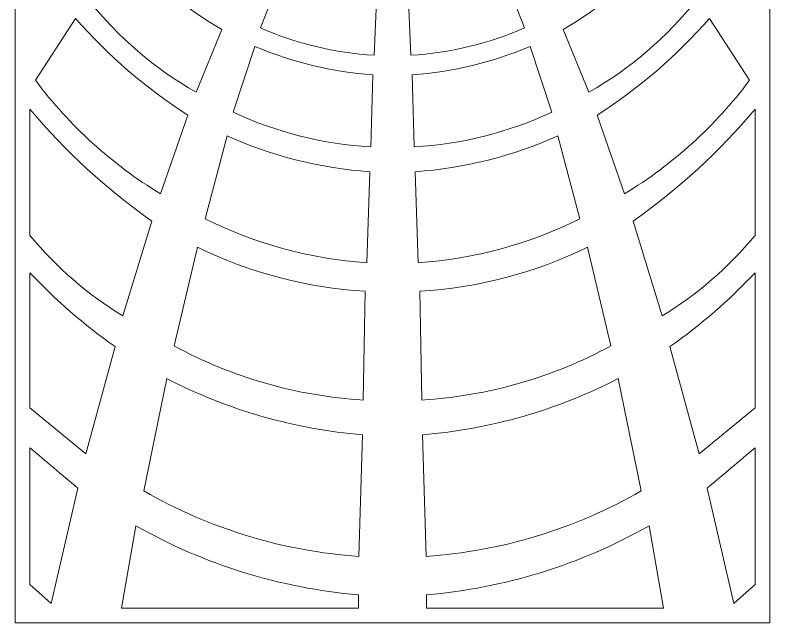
# Model space of a CAD drawing. Header units: centimetres. Extents: x -5.5 to 8.4, y -9.8 to 15.2.
# Drawn here: x -5.46 to 8.39, y -9.83 to 1.34 of the extents above; entities that cross this region are included whole.
import ezdxf

# ---------------------------------------------------------------- set-up
doc = ezdxf.new("R2010")
doc.units = ezdxf.units.CM
doc.header["$MEASUREMENT"] = 0
doc.layers.add('Plan 1', color=7, linetype='Continuous')

msp = doc.modelspace()

# ---------------------------------------------------------------- linework, layer by layer
at = {"layer": 'Plan 1', "color": 250, "lineweight": 9}
for points in [[(-5.4565, 15.15383), (-5.4565, 15.15383), (8.39454, 15.15383), (8.39454, 15.15383), (8.39454, 15.15383), (8.39454, -9.82972), (8.39454, -9.82972), (8.39454, -9.82972), (-5.4565, -9.82972), (-5.4565, -9.82972), (-5.4565, -9.82972), (-5.4565, 15.15383), (-5.4565, 15.15383)], [(-1.66378, 1.06978), (-2.319, 1.4557), (-2.91208, 1.9381), (-3.42329, 2.50101), (-3.42329, 2.50101), (-4.1151, 1.61442), (-4.1151, 1.61442), (-3.56656, 0.93052), (-2.89501, 0.35477), (-2.13541, -0.08296), (-2.13541, -0.08296), (-1.66378, 1.06978), (-1.66378, 1.06978)], [(5.07346, -0.08296), (5.83307, 0.35474), (6.50458, 0.93054), (7.05314, 1.61442), (7.05314, 1.61442), (6.36133, 2.50101), (6.36133, 2.50101), (5.8501, 1.93811), (5.25704, 1.45567), (4.60182, 1.06978), (4.60182, 1.06978), (5.07346, -0.08296), (5.07346, -0.08296)], [(1.13465, 0.59687), (1.13465, 0.59687), (1.17732, 1.58926), (1.17732, 1.58926), (0.56667, 1.63905), (-0.03256, 1.78209), (-0.59984, 2.0135), (-0.59984, 2.0135), (-0.95494, 1.09942), (-0.95494, 1.09942), (-0.29318, 0.81117), (0.41419, 0.64106), (1.13465, 0.59687)], [(3.89298, 1.09942), (3.89298, 1.09942), (3.53788, 2.0135), (3.53788, 2.0135), (2.9706, 1.7821), (2.37137, 1.63903), (1.76072, 1.58926), (1.76072, 1.58926), (1.80339, 0.59687), (1.80339, 0.59687), (2.52385, 0.64104), (3.23121, 0.8112), (3.89298, 1.09942)], [(-2.28564, -0.50204), (-3.05284, -0.01009), (-3.74673, 0.58734), (-4.34716, 1.27296), (-4.34716, 1.27296), (-5.08174, 0.13782), (-5.08174, 0.13782), (-4.45853, -0.69894), (-3.67912, -1.40757), (-2.78706, -1.94866), (-2.78706, -1.94866), (-2.28564, -0.50204), (-2.28564, -0.50204)], [(5.7251, -1.94866), (6.61719, -1.40761), (7.39653, -0.6989), (8.01978, 0.13782), (8.01978, 0.13782), (7.2852, 1.27296), (7.2852, 1.27296), (6.68475, 0.58735), (5.9909, -0.0101), (5.22368, -0.50204), (5.22368, -0.50204), (5.7251, -1.94866), (5.7251, -1.94866)], [(1.07209, -1.08641), (1.07209, -1.08641), (1.10999, 0.23574), (1.10999, 0.23574), (0.36308, 0.29088), (-0.3695, 0.46818), (-1.05893, 0.76077), (-1.05893, 0.76077), (-1.45197, -0.44932), (-1.45197, -0.44932), (-0.65867, -0.8196), (0.19809, -1.0358), (1.07209, -1.08641)], [(4.39001, -0.44932), (4.39001, -0.44932), (3.99697, 0.76077), (3.99697, 0.76077), (3.30753, 0.46821), (2.57496, 0.29086), (1.82805, 0.23574), (1.82805, 0.23574), (1.86595, -1.08641), (1.86595, -1.08641), (2.73995, -1.03585), (3.59669, -0.81956), (4.39001, -0.44932)], [(-2.94753, -2.45043), (-3.77715, -1.86264), (-4.52853, -1.172), (-5.18394, -0.39469), (-5.18394, -0.39469), (-5.18394, -2.71181), (-5.18394, -2.71181), (-4.70104, -3.2944), (-4.12607, -3.79436), (-3.48211, -4.19173), (-3.48211, -4.19173), (-2.94753, -2.45043), (-2.94753, -2.45043)], [(6.42015, -4.19173), (7.06413, -3.79439), (7.63906, -3.29438), (8.12198, -2.71181), (8.12198, -2.71181), (8.12198, -0.39469), (8.12198, -0.39469), (7.46655, -1.17198), (6.71521, -1.86266), (5.88557, -2.45043), (5.88557, -2.45043), (6.42015, -4.19173), (6.42015, -4.19173)], [(1.05338, -1.54278), (0.14814, -1.47826), (-0.73842, -1.2553), (-1.56643, -0.88381), (-1.56643, -0.88381), (-1.96605, -2.41017), (-1.96605, -2.41017), (-1.04056, -2.86903), (-0.03359, -3.14174), (0.99697, -3.21278), (0.99697, -3.21278), (1.05338, -1.54278), (1.05338, -1.54278)], [(4.9041, -2.41017), (4.9041, -2.41017), (4.50447, -0.88381), (4.50447, -0.88381), (3.67645, -1.25526), (2.7899, -1.47829), (1.88466, -1.54278), (1.88466, -1.54278), (1.94107, -3.21278), (1.94107, -3.21278), (2.97163, -3.14179), (3.97859, -2.86899), (4.9041, -2.41017)], [(0.96984, -3.73882), (-0.10078, -3.67483), (-1.14764, -3.39891), (-2.11063, -2.92672), (-2.11063, -2.92672), (-2.53881, -4.74067), (-2.53881, -4.74067), (-1.46979, -5.32245), (-0.28542, -5.66212), (0.92943, -5.73558), (0.92943, -5.73558), (0.96984, -3.73882), (0.96984, -3.73882)], [(5.04867, -2.92672), (4.08566, -3.39886), (3.03882, -3.6749), (1.9682, -3.73882), (1.9682, -3.73882), (2.00861, -5.73558), (2.00861, -5.73558), (3.22346, -5.66219), (4.40779, -5.32238), (5.47685, -4.74067), (5.47685, -4.74067), (5.04867, -2.92672), (5.04867, -2.92672)], [(-3.62185, -4.75142), (-4.18862, -4.35661), (-4.71214, -3.9033), (-5.18394, -3.3988), (-5.18394, -3.3988), (-5.18394, -5.87751), (-5.18394, -5.87751), (-5.18394, -5.87751), (-4.16048, -6.72375), (-4.16048, -6.72375), (-4.16048, -6.72375), (-3.62185, -4.75142), (-3.62185, -4.75142)], [(6.55989, -4.75142), (6.55989, -4.75142), (7.09852, -6.72375), (7.09852, -6.72375), (7.09852, -6.72375), (8.12198, -5.87751), (8.12198, -5.87751), (8.12198, -5.87751), (8.12198, -3.3988), (8.12198, -3.3988), (7.65017, -3.9033), (7.12667, -4.35662), (6.55989, -4.75142)], [(0.9192, -6.37437), (-0.33396, -6.26952), (-1.55379, -5.91922), (-2.67157, -5.34303), (-2.67157, -5.34303), (-3.09382, -7.40424), (-3.09382, -7.40424), (-1.88887, -8.10119), (-0.53954, -8.51263), (0.84926, -8.60685), (0.84926, -8.60685), (0.9192, -6.37437), (0.9192, -6.37437)], [(5.60961, -5.34303), (4.4918, -5.91916), (3.27201, -6.26958), (2.01884, -6.37437), (2.01884, -6.37437), (2.08877, -8.60685), (2.08877, -8.60685), (3.47759, -8.51272), (4.82686, -8.1011), (6.03186, -7.40424), (6.03186, -7.40424), (5.60961, -5.34303), (5.60961, -5.34303)], [(-4.30304, -7.35471), (-4.59682, -7.10712), (-4.89046, -6.85935), (-5.18394, -6.61138), (-5.18394, -6.61138), (-5.18394, -9.12533), (-5.18394, -9.12533), (-5.18394, -9.12533), (-4.79541, -9.47162), (-4.79541, -9.47162), (-4.79541, -9.47162), (-4.30304, -7.35471), (-4.30304, -7.35471)], [(8.12198, -6.61138), (7.8285, -6.85935), (7.53486, -7.10712), (7.24108, -7.35471), (7.24108, -7.35471), (7.73345, -9.47162), (7.73345, -9.47162), (7.73345, -9.47162), (8.12198, -9.12533), (8.12198, -9.12533), (8.12198, -9.12533), (8.12198, -6.61138), (8.12198, -6.61138)], [(0.84392, -9.31347), (-0.59264, -9.19069), (-1.98504, -8.75848), (-3.23851, -8.04601), (-3.23851, -8.04601), (-3.50423, -9.55717), (-3.50423, -9.55717), (-3.50423, -9.55717), (0.84392, -9.55717), (0.84392, -9.55717), (0.84392, -9.55717), (0.84392, -9.31347), (0.84392, -9.31347)], [(6.17655, -8.04601), (4.92304, -8.7584), (3.53069, -9.19078), (2.09412, -9.31347), (2.09412, -9.31347), (2.09412, -9.55717), (2.09412, -9.55717), (2.09412, -9.55717), (6.44227, -9.55717), (6.44227, -9.55717), (6.44227, -9.55717), (6.17655, -8.04601), (6.17655, -8.04601)]]:
    msp.add_open_spline(points, degree=3, knots=[0, 0, 0, 0, 0.25, 0.25, 0.25, 0.5, 0.5, 0.5, 0.75, 0.75, 0.75, 1, 1, 1, 1], dxfattribs=at)

doc.saveas('drawing.dxf')
